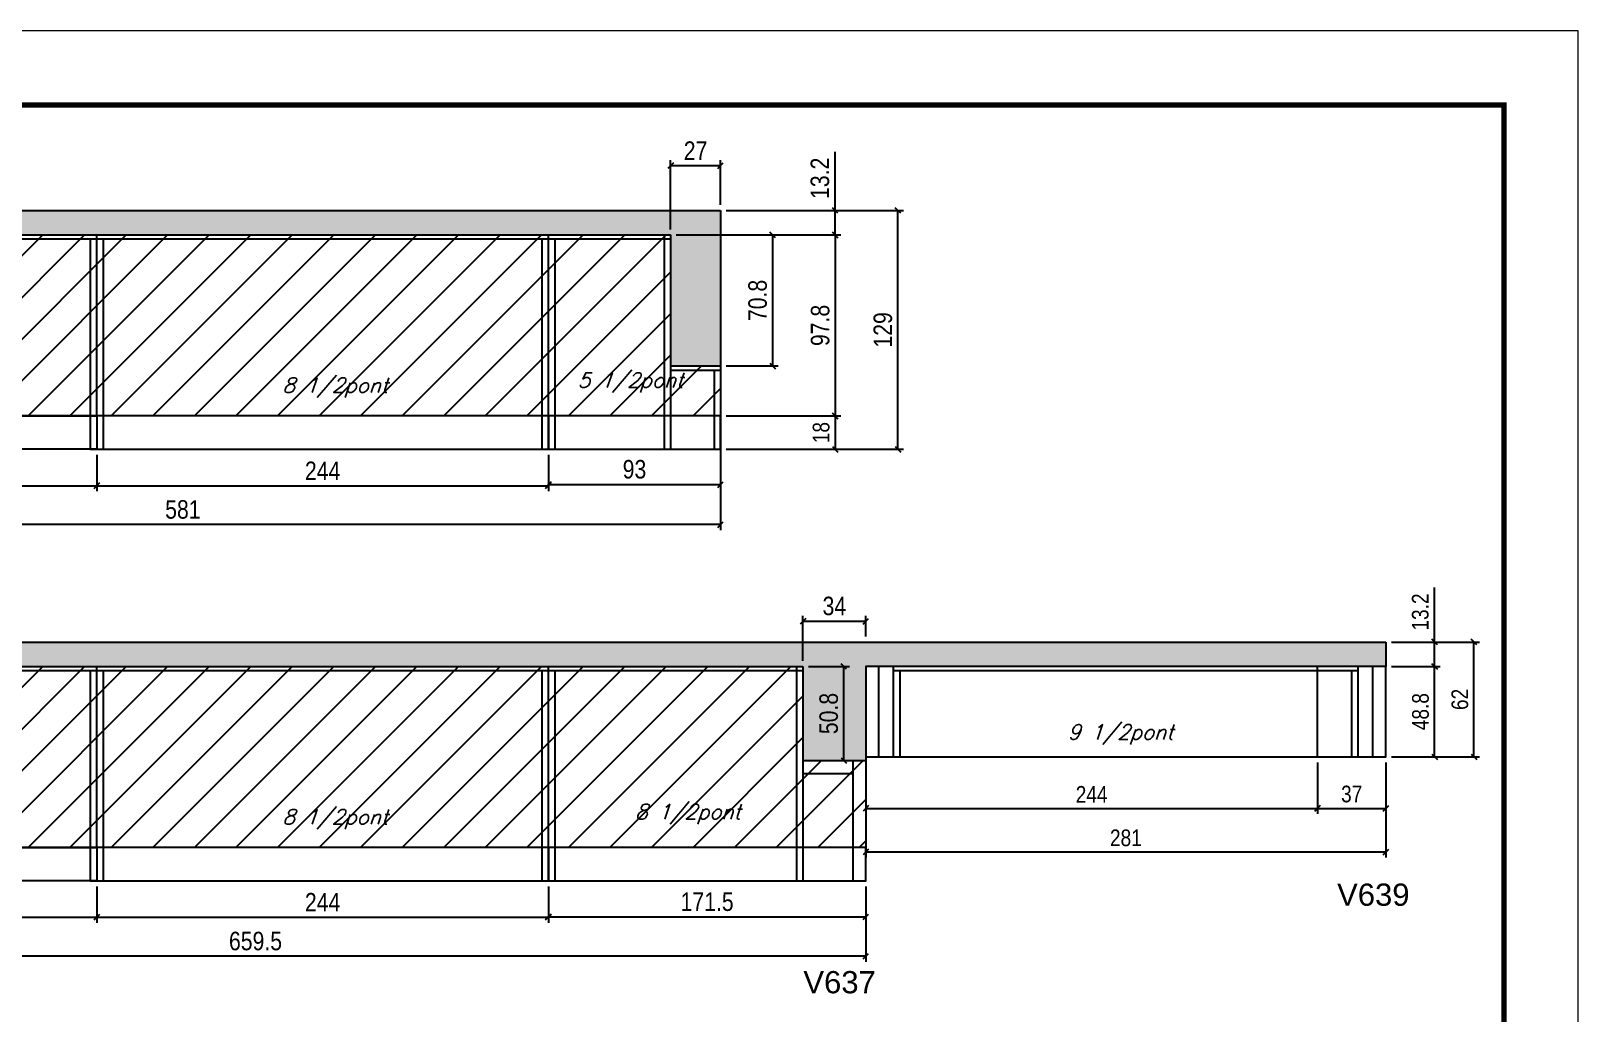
# Model space of a CAD drawing. Extents: x -20960 to -5926, y -2106 to 21915.
# Drawn here: x -11558 to -10722, y 17939 to 18470 of the extents above; entities that cross this region are included whole.
import ezdxf

# ---------------------------------------------------------------- set-up
doc = ezdxf.new("R2010")
doc.units = 0
doc.linetypes.add('DASHED', pattern=[0.75, 0.5, -0.25])
for name, color, linetype in [('5', 5, 'Continuous'), ('COTA', 241, 'Continuous'), ('Painéis', 200, 'Continuous'), ('Reaproveitamento', 251, 'Continuous'), ('SARR_2.2x7', 40, 'Continuous'), ('SARR_3.5x7', 81, 'Continuous'), ('texto', 7, 'Continuous')]:
    doc.layers.add(name, color=color, linetype=linetype)
doc.layers.add('Folhas', color=255, linetype='Continuous', lineweight=9)
doc.layers.add('SARRAFO DE PRESSAO', color=251, linetype='DASHED', lineweight=9)
doc.styles.add('COTA TECNICA', font='techl___.ttf', dxfattribs={"height": 10})
doc.styles.add('COTA TECNICA-50', font='techl___.ttf', dxfattribs={"height": 9})
doc.styles.add('Romans', font='romans.shx')
doc.styles.get("Standard").update_dxf_attribs({"font": 'arial.ttf'})
doc.dimstyles.new('COTA PAINEL-50', dxfattribs={"dimtxt": 9, "dimasz": 3, "dimexe": 3, "dimexo": 3, "dimgap": 3, "dimtad": 1, "dimdec": 1, "dimzin": 12, "dimdsep": 46, "dimtxsty": 'COTA TECNICA-50', "dimblk1": 'OBLIQUE', "dimblk2": 'OBLIQUE', "dimsah": 1, "dimcen": 0.9, "dimclrd": 4, "dimclre": 4, "dimclrt": 240, "dimadec": 1, "dimazin": 3, "dimtfac": 1, "dimtdec": 1, "dimtmove": 0, "dimatfit": 3, "dimfxl": 1, "dimtolj": 1, "dimtzin": 12, "dimarcsym": 0})
doc.dimstyles.new('PAINEL', dxfattribs={"dimtxt": 10, "dimasz": 3, "dimexe": 3, "dimexo": 3, "dimgap": 3, "dimtad": 1, "dimdec": 1, "dimzin": 12, "dimdsep": 46, "dimtxsty": 'COTA TECNICA', "dimblk1": 'OBLIQUE', "dimblk2": 'OBLIQUE', "dimsah": 1, "dimcen": 0.9, "dimclrd": 4, "dimclre": 4, "dimclrt": 240, "dimadec": 1, "dimazin": 3, "dimtfac": 1, "dimtdec": 1, "dimtmove": 0, "dimatfit": 3, "dimfxl": 1, "dimtolj": 1, "dimtzin": 12, "dimarcsym": 0})

# ---------------------------------------------------------------- blocks, each defined once
blk = doc.blocks.new('9999999999')
at = {"layer": 'Folhas'}
blk.add_lwpolyline([(98138.98, 34190.21), (99623.98, 34190.21), (99623.98, 35240.21), (98138.98, 35240.21)], close=True, dxfattribs=at)
at = {"layer": 'Folhas', "color": 30, "const_width": 3}
blk.add_lwpolyline([(98213.98, 34230.21), (99583.98, 34230.21), (99583.98, 35200.21), (98213.98, 35200.21)], close=True, dxfattribs=at)
blk = doc.blocks.new('_Oblique')
at = {"color": 0, "linetype": 'ByBlock', "lineweight": -2}
blk.add_line((-0.5, -0.5), (0.5, 0.5), dxfattribs=at)
blk = doc.blocks.new('*D297')
at = {"layer": 'COTA', "color": 4, "linetype": 'ByBlock', "lineweight": -2, "transparency": 16777216}
for p, q in [((-11766.3, 18240.68), (-11766.3, 18220.96)), ((-11522.3, 18240.68), (-11522.3, 18220.96)), ((-11766.3, 18223.96), (-11522.3, 18223.96))]:
    blk.add_line(p, q, dxfattribs=at)
at = {"layer": 'Defpoints', "color": 0, "linetype": 'ByBlock', "transparency": 16777216}
for p in [(-11766.3, 18243.68), (-11522.3, 18243.68), (-11522.3, 18223.96)]:
    blk.add_point(p, dxfattribs=at)
at = {"layer": 'COTA', "color": 4, "linetype": 'ByBlock', "lineweight": -2, "transparency": 16777216, "xscale": 3, "yscale": 3, "zscale": 3, "rotation": 180}
blk.add_blockref('_Oblique', (-11766.3, 18223.96), dxfattribs=at)
at = {"layer": 'COTA', "color": 4, "linetype": 'ByBlock', "lineweight": -2, "transparency": 16777216, "xscale": 3, "yscale": 3, "zscale": 3}
blk.add_blockref('_Oblique', (-11522.3, 18223.96), dxfattribs=at)
at = {"layer": 'COTA', "color": 240, "linetype": 'ByBlock', "transparency": 16777216, "insert": (-11644.3, 18232.03), "char_height": 10, "attachment_point": 5, "style": 'COTA TECNICA'}
blk.add_mtext('\\A1;244', dxfattribs=at)
blk = doc.blocks.new('*D298')
at = {"layer": 'COTA', "color": 4, "linetype": 'ByBlock', "lineweight": -2, "transparency": 16777216}
for p, q in [((-11522.3, 18240.68), (-11522.3, 18220.96)), ((-11278.3, 18240.68), (-11278.3, 18220.96)), ((-11522.3, 18223.96), (-11278.3, 18223.96))]:
    blk.add_line(p, q, dxfattribs=at)
at = {"layer": 'Defpoints', "color": 0, "linetype": 'ByBlock', "transparency": 16777216}
for p in [(-11522.3, 18243.68), (-11278.3, 18243.68), (-11278.3, 18223.96)]:
    blk.add_point(p, dxfattribs=at)
at = {"layer": 'COTA', "color": 4, "linetype": 'ByBlock', "lineweight": -2, "transparency": 16777216, "xscale": 3, "yscale": 3, "zscale": 3, "rotation": 180}
blk.add_blockref('_Oblique', (-11522.3, 18223.96), dxfattribs=at)
at = {"layer": 'COTA', "color": 4, "linetype": 'ByBlock', "lineweight": -2, "transparency": 16777216, "xscale": 3, "yscale": 3, "zscale": 3}
blk.add_blockref('_Oblique', (-11278.3, 18223.96), dxfattribs=at)
at = {"layer": 'COTA', "color": 240, "linetype": 'ByBlock', "transparency": 16777216, "insert": (-11400.3, 18232.03), "char_height": 10, "attachment_point": 5, "style": 'COTA TECNICA'}
blk.add_mtext('\\A1;244', dxfattribs=at)
blk = doc.blocks.new('*D299')
at = {"layer": 'COTA', "color": 4, "linetype": 'ByBlock', "lineweight": -2, "transparency": 16777216}
for p, q in [((-11278.3, 18240.68), (-11278.3, 18221.57)), ((-11185.3, 18240.68), (-11185.3, 18221.57)), ((-11278.3, 18224.57), (-11185.3, 18224.57))]:
    blk.add_line(p, q, dxfattribs=at)
at = {"layer": 'Defpoints', "color": 0, "linetype": 'ByBlock', "transparency": 16777216}
for p in [(-11278.3, 18243.68), (-11185.3, 18243.68), (-11185.3, 18224.57)]:
    blk.add_point(p, dxfattribs=at)
at = {"layer": 'COTA', "color": 4, "linetype": 'ByBlock', "lineweight": -2, "transparency": 16777216, "xscale": 3, "yscale": 3, "zscale": 3, "rotation": 180}
blk.add_blockref('_Oblique', (-11278.3, 18224.57), dxfattribs=at)
at = {"layer": 'COTA', "color": 4, "linetype": 'ByBlock', "lineweight": -2, "transparency": 16777216, "xscale": 3, "yscale": 3, "zscale": 3}
blk.add_blockref('_Oblique', (-11185.3, 18224.57), dxfattribs=at)
at = {"layer": 'COTA', "color": 240, "linetype": 'ByBlock', "transparency": 16777216, "insert": (-11231.8, 18232.82), "char_height": 10, "attachment_point": 5, "style": 'COTA TECNICA'}
blk.add_mtext('\\A1;93', dxfattribs=at)
blk = doc.blocks.new('*D330')
at = {"layer": 'COTA', "color": 4, "lineweight": -2, "ltscale": 25, "transparency": 16777216}
for p, q in [((-11185.3, 18258.68), (-11185.3, 18199.98)), ((-11766.3, 18240.68), (-11766.3, 18199.98)), ((-11185.3, 18202.98), (-11766.3, 18202.98))]:
    blk.add_line(p, q, dxfattribs=at)
at = {"layer": 'Defpoints', "color": 0, "ltscale": 25, "transparency": 16777216}
for p in [(-11185.3, 18261.68), (-11766.3, 18243.68), (-11766.3, 18202.98)]:
    blk.add_point(p, dxfattribs=at)
at = {"layer": 'COTA', "color": 4, "lineweight": -2, "ltscale": 25, "transparency": 16777216, "xscale": 3, "yscale": 3, "zscale": 3, "rotation": 180}
blk.add_blockref('_Oblique', (-11766.3, 18202.98), dxfattribs=at)
at = {"layer": 'COTA', "color": 4, "lineweight": -2, "ltscale": 25, "transparency": 16777216, "xscale": 3, "yscale": 3, "zscale": 3}
blk.add_blockref('_Oblique', (-11185.3, 18202.98), dxfattribs=at)
at = {"layer": 'COTA', "color": 240, "ltscale": 25, "transparency": 16777216, "insert": (-11475.8, 18211.11), "char_height": 10, "attachment_point": 5, "style": 'COTA TECNICA'}
blk.add_mtext('\\A1;581', dxfattribs=at)
blk = doc.blocks.new('*D331')
at = {"layer": 'Defpoints', "color": 0, "ltscale": 25, "transparency": 16777216}
for p in [(-11212.3, 18359.48), (-11185.3, 18261.68), (-11123.35, 18261.68)]:
    blk.add_point(p, dxfattribs=at)
at = {"layer": 'SARR_3.5x7', "color": 4, "lineweight": -2, "ltscale": 25, "transparency": 16777216}
for p, q in [((-11209.3, 18359.48), (-11120.35, 18359.48)), ((-11123.35, 18359.48), (-11123.35, 18261.68)), ((-11182.3, 18261.68), (-11120.35, 18261.68))]:
    blk.add_line(p, q, dxfattribs=at)
at = {"layer": 'SARR_3.5x7', "color": 4, "lineweight": -2, "ltscale": 25, "transparency": 16777216, "xscale": 3, "yscale": 3, "zscale": 3}
for p, rotation in [((-11123.35, 18359.48), 90), ((-11123.35, 18261.68), 270)]:
    blk.add_blockref('_Oblique', p, dxfattribs=dict(at, rotation=rotation))
at = {"layer": 'SARR_3.5x7', "color": 240, "ltscale": 25, "transparency": 16777216, "insert": (-11131.45, 18310.58), "char_height": 10, "attachment_point": 5, "rotation": 90, "style": 'COTA TECNICA'}
blk.add_mtext('\\A1;97.8', dxfattribs=at)
blk = doc.blocks.new('*D332')
at = {"layer": 'Defpoints', "color": 0, "ltscale": 25, "transparency": 16777216}
for p in [(-11185.3, 18372.68), (-11123.35, 18372.68), (-11212.3, 18359.48)]:
    blk.add_point(p, dxfattribs=at)
at = {"layer": 'SARR_3.5x7', "color": 4, "lineweight": -2, "ltscale": 25, "transparency": 16777216}
for p, q in [((-11123.35, 18372.68), (-11123.35, 18404.42)), ((-11182.3, 18372.68), (-11120.35, 18372.68)), ((-11123.35, 18359.48), (-11123.35, 18372.68)), ((-11209.3, 18359.48), (-11120.35, 18359.48))]:
    blk.add_line(p, q, dxfattribs=at)
at = {"layer": 'SARR_3.5x7', "color": 4, "lineweight": -2, "ltscale": 25, "transparency": 16777216, "xscale": 3, "yscale": 3, "zscale": 3}
for p, rotation in [((-11123.35, 18372.68), 90), ((-11123.35, 18359.48), 270)]:
    blk.add_blockref('_Oblique', p, dxfattribs=dict(at, rotation=rotation))
at = {"layer": 'SARR_3.5x7', "color": 240, "ltscale": 25, "transparency": 16777216, "insert": (-11131.57, 18390.05), "char_height": 10, "attachment_point": 5, "rotation": 90, "style": 'COTA TECNICA'}
blk.add_mtext('\\A1;13.2', dxfattribs=at)
blk = doc.blocks.new('*D333')
at = {"layer": 'Defpoints', "color": 0, "ltscale": 25, "transparency": 16777216}
for p in [(-11212.3, 18359.48), (-11157.11, 18359.48), (-11185.3, 18288.68)]:
    blk.add_point(p, dxfattribs=at)
at = {"layer": 'SARR_3.5x7', "color": 4, "lineweight": -2, "ltscale": 25, "transparency": 16777216}
for p, q in [((-11209.3, 18359.48), (-11154.11, 18359.48)), ((-11157.11, 18288.68), (-11157.11, 18359.48)), ((-11182.3, 18288.68), (-11154.11, 18288.68))]:
    blk.add_line(p, q, dxfattribs=at)
at = {"layer": 'SARR_3.5x7', "color": 4, "lineweight": -2, "ltscale": 25, "transparency": 16777216, "xscale": 3, "yscale": 3, "zscale": 3}
for p, rotation in [((-11157.11, 18359.48), 90), ((-11157.11, 18288.68), 270)]:
    blk.add_blockref('_Oblique', p, dxfattribs=dict(at, rotation=rotation))
at = {"layer": 'SARR_3.5x7', "color": 240, "ltscale": 25, "transparency": 16777216, "insert": (-11165.23, 18324.08), "char_height": 10, "attachment_point": 5, "rotation": 90, "style": 'COTA TECNICA'}
blk.add_mtext('\\A1;70.8', dxfattribs=at)
blk = doc.blocks.new('*D300')
at = {"layer": 'Defpoints', "color": 0, "ltscale": 25, "transparency": 16777216}
for p in [(-11185.3, 18396.93), (-11185.3, 18372.68), (-11212.3, 18359.48)]:
    blk.add_point(p, dxfattribs=at)
at = {"layer": 'SARR_3.5x7', "color": 4, "lineweight": -2, "ltscale": 25, "transparency": 16777216}
for p, q in [((-11212.3, 18362.48), (-11212.3, 18399.93)), ((-11185.3, 18375.68), (-11185.3, 18399.93)), ((-11212.3, 18396.93), (-11185.3, 18396.93))]:
    blk.add_line(p, q, dxfattribs=at)
at = {"layer": 'SARR_3.5x7', "color": 4, "lineweight": -2, "ltscale": 25, "transparency": 16777216, "xscale": 3, "yscale": 3, "zscale": 3, "rotation": 180}
blk.add_blockref('_Oblique', (-11212.3, 18396.93), dxfattribs=at)
at = {"layer": 'SARR_3.5x7', "color": 4, "lineweight": -2, "ltscale": 25, "transparency": 16777216, "xscale": 3, "yscale": 3, "zscale": 3}
blk.add_blockref('_Oblique', (-11185.3, 18396.93), dxfattribs=at)
at = {"layer": 'SARR_3.5x7', "color": 240, "ltscale": 25, "transparency": 16777216, "insert": (-11198.8, 18405), "char_height": 10, "attachment_point": 5, "style": 'COTA TECNICA'}
blk.add_mtext('\\A1;27', dxfattribs=at)
blk = doc.blocks.new('*D301')
at = {"layer": 'COTA', "color": 4, "linetype": 'ByBlock', "lineweight": -2, "transparency": 16777216}
for p, q in [((-11766.3, 18007.53), (-11766.3, 17987.9)), ((-11522.3, 18007.53), (-11522.3, 17987.9)), ((-11766.3, 17990.9), (-11522.3, 17990.9))]:
    blk.add_line(p, q, dxfattribs=at)
at = {"layer": 'Defpoints', "color": 0, "linetype": 'ByBlock', "transparency": 16777216}
for p in [(-11766.3, 18010.53), (-11522.3, 18010.53), (-11522.3, 17990.9)]:
    blk.add_point(p, dxfattribs=at)
at = {"layer": 'COTA', "color": 4, "linetype": 'ByBlock', "lineweight": -2, "transparency": 16777216, "xscale": 3, "yscale": 3, "zscale": 3, "rotation": 180}
blk.add_blockref('_Oblique', (-11766.3, 17990.9), dxfattribs=at)
at = {"layer": 'COTA', "color": 4, "linetype": 'ByBlock', "lineweight": -2, "transparency": 16777216, "xscale": 3, "yscale": 3, "zscale": 3}
blk.add_blockref('_Oblique', (-11522.3, 17990.9), dxfattribs=at)
at = {"layer": 'COTA', "color": 240, "linetype": 'ByBlock', "transparency": 16777216, "insert": (-11644.3, 17998.98), "char_height": 10, "attachment_point": 5, "style": 'COTA TECNICA'}
blk.add_mtext('\\A1;244', dxfattribs=at)
blk = doc.blocks.new('*D302')
at = {"layer": 'COTA', "color": 4, "linetype": 'ByBlock', "lineweight": -2, "transparency": 16777216}
for p, q in [((-11522.3, 18007.53), (-11522.3, 17987.9)), ((-11278.3, 18007.53), (-11278.3, 17987.9)), ((-11522.3, 17990.9), (-11278.3, 17990.9))]:
    blk.add_line(p, q, dxfattribs=at)
at = {"layer": 'Defpoints', "color": 0, "linetype": 'ByBlock', "transparency": 16777216}
for p in [(-11522.3, 18010.53), (-11278.3, 18010.53), (-11278.3, 17990.9)]:
    blk.add_point(p, dxfattribs=at)
at = {"layer": 'COTA', "color": 4, "linetype": 'ByBlock', "lineweight": -2, "transparency": 16777216, "xscale": 3, "yscale": 3, "zscale": 3, "rotation": 180}
blk.add_blockref('_Oblique', (-11522.3, 17990.9), dxfattribs=at)
at = {"layer": 'COTA', "color": 4, "linetype": 'ByBlock', "lineweight": -2, "transparency": 16777216, "xscale": 3, "yscale": 3, "zscale": 3}
blk.add_blockref('_Oblique', (-11278.3, 17990.9), dxfattribs=at)
at = {"layer": 'COTA', "color": 240, "linetype": 'ByBlock', "transparency": 16777216, "insert": (-11400.3, 17998.98), "char_height": 10, "attachment_point": 5, "style": 'COTA TECNICA'}
blk.add_mtext('\\A1;244', dxfattribs=at)
blk = doc.blocks.new('*D303')
at = {"layer": 'COTA', "color": 4, "linetype": 'ByBlock', "lineweight": -2, "transparency": 16777216}
for p, q in [((-11278.3, 18007.53), (-11278.3, 17988.09)), ((-11106.8, 18007.53), (-11106.8, 17988.09)), ((-11278.3, 17991.09), (-11106.8, 17991.09))]:
    blk.add_line(p, q, dxfattribs=at)
at = {"layer": 'Defpoints', "color": 0, "linetype": 'ByBlock', "transparency": 16777216}
for p in [(-11278.3, 18010.53), (-11106.8, 18010.53), (-11106.8, 17991.09)]:
    blk.add_point(p, dxfattribs=at)
at = {"layer": 'COTA', "color": 4, "linetype": 'ByBlock', "lineweight": -2, "transparency": 16777216, "xscale": 3, "yscale": 3, "zscale": 3, "rotation": 180}
blk.add_blockref('_Oblique', (-11278.3, 17991.09), dxfattribs=at)
at = {"layer": 'COTA', "color": 4, "linetype": 'ByBlock', "lineweight": -2, "transparency": 16777216, "xscale": 3, "yscale": 3, "zscale": 3}
blk.add_blockref('_Oblique', (-11106.8, 17991.09), dxfattribs=at)
at = {"layer": 'COTA', "color": 240, "linetype": 'ByBlock', "transparency": 16777216, "insert": (-11192.55, 17999.2), "char_height": 10, "attachment_point": 5, "style": 'COTA TECNICA'}
blk.add_mtext('\\A1;171.5', dxfattribs=at)
blk = doc.blocks.new('*D304')
at = {"layer": 'COTA', "color": 4, "lineweight": -2, "ltscale": 25, "transparency": 16777216}
for p, q in [((-11766.3, 18007.53), (-11766.3, 17966.82)), ((-11106.8, 18007.53), (-11106.8, 17966.82)), ((-11106.8, 17969.82), (-11766.3, 17969.82))]:
    blk.add_line(p, q, dxfattribs=at)
at = {"layer": 'Defpoints', "color": 0, "ltscale": 25, "transparency": 16777216}
for p in [(-11766.3, 18010.53), (-11106.8, 18010.53), (-11766.3, 17969.82)]:
    blk.add_point(p, dxfattribs=at)
at = {"layer": 'COTA', "color": 4, "lineweight": -2, "ltscale": 25, "transparency": 16777216, "xscale": 3, "yscale": 3, "zscale": 3, "rotation": 180}
blk.add_blockref('_Oblique', (-11766.3, 17969.82), dxfattribs=at)
at = {"layer": 'COTA', "color": 4, "lineweight": -2, "ltscale": 25, "transparency": 16777216, "xscale": 3, "yscale": 3, "zscale": 3}
blk.add_blockref('_Oblique', (-11106.8, 17969.82), dxfattribs=at)
at = {"layer": 'COTA', "color": 240, "ltscale": 25, "transparency": 16777216, "insert": (-11436.55, 17977.96), "char_height": 10, "attachment_point": 5, "style": 'COTA TECNICA'}
blk.add_mtext('\\A1;659.5', dxfattribs=at)
blk = doc.blocks.new('*D305')
at = {"layer": 'Defpoints', "color": 0, "ltscale": 25, "transparency": 16777216}
for p in [(-11140.8, 18126.33), (-11118.69, 18126.33), (-11140.8, 18075.53)]:
    blk.add_point(p, dxfattribs=at)
at = {"layer": 'SARR_3.5x7', "color": 4, "lineweight": -2, "ltscale": 25, "transparency": 16777216}
for p, q in [((-11137.8, 18126.33), (-11115.69, 18126.33)), ((-11118.69, 18075.53), (-11118.69, 18126.33)), ((-11137.8, 18075.53), (-11115.69, 18075.53))]:
    blk.add_line(p, q, dxfattribs=at)
at = {"layer": 'SARR_3.5x7', "color": 4, "lineweight": -2, "ltscale": 25, "transparency": 16777216, "xscale": 3, "yscale": 3, "zscale": 3}
for p, rotation in [((-11118.69, 18126.33), 90), ((-11118.69, 18075.53), 270)]:
    blk.add_blockref('_Oblique', p, dxfattribs=dict(at, rotation=rotation))
at = {"layer": 'SARR_3.5x7', "color": 240, "ltscale": 25, "transparency": 16777216, "insert": (-11126.82, 18100.93), "char_height": 10, "attachment_point": 5, "rotation": 90, "style": 'COTA TECNICA'}
blk.add_mtext('\\A1;50.8', dxfattribs=at)
blk = doc.blocks.new('*D306')
at = {"layer": 'Defpoints', "color": 0, "ltscale": 25, "transparency": 16777216}
for p in [(-11106.8, 18150.74), (-11106.8, 18139.53), (-11140.8, 18126.33)]:
    blk.add_point(p, dxfattribs=at)
at = {"layer": 'SARR_3.5x7', "color": 4, "lineweight": -2, "ltscale": 25, "transparency": 16777216}
for p, q in [((-11140.8, 18129.33), (-11140.8, 18153.74)), ((-11140.8, 18150.74), (-11106.8, 18150.74)), ((-11106.8, 18142.53), (-11106.8, 18153.74))]:
    blk.add_line(p, q, dxfattribs=at)
at = {"layer": 'SARR_3.5x7', "color": 4, "lineweight": -2, "ltscale": 25, "transparency": 16777216, "xscale": 3, "yscale": 3, "zscale": 3, "rotation": 180}
blk.add_blockref('_Oblique', (-11140.8, 18150.74), dxfattribs=at)
at = {"layer": 'SARR_3.5x7', "color": 4, "lineweight": -2, "ltscale": 25, "transparency": 16777216, "xscale": 3, "yscale": 3, "zscale": 3}
blk.add_blockref('_Oblique', (-11106.8, 18150.74), dxfattribs=at)
at = {"layer": 'SARR_3.5x7', "color": 240, "ltscale": 25, "transparency": 16777216, "insert": (-11123.8, 18158.96), "char_height": 10, "attachment_point": 5, "style": 'COTA TECNICA'}
blk.add_mtext('\\A1;34', dxfattribs=at)
blk = doc.blocks.new('*D326')
at = {"layer": 'Defpoints', "color": 0, "ltscale": 25, "transparency": 16777216}
for p in [(-11185.3, 18372.68), (-11089.47, 18372.68), (-11185.3, 18243.68)]:
    blk.add_point(p, dxfattribs=at)
at = {"layer": 'SARR_3.5x7', "color": 4, "lineweight": -2, "ltscale": 25, "transparency": 16777216}
for p, q in [((-11182.3, 18372.68), (-11086.47, 18372.68)), ((-11089.47, 18243.68), (-11089.47, 18372.68)), ((-11182.3, 18243.68), (-11086.47, 18243.68))]:
    blk.add_line(p, q, dxfattribs=at)
at = {"layer": 'SARR_3.5x7', "color": 4, "lineweight": -2, "ltscale": 25, "transparency": 16777216, "xscale": 3, "yscale": 3, "zscale": 3}
for p, rotation in [((-11089.47, 18372.68), 90), ((-11089.47, 18243.68), 270)]:
    blk.add_blockref('_Oblique', p, dxfattribs=dict(at, rotation=rotation))
at = {"layer": 'SARR_3.5x7', "color": 240, "ltscale": 25, "transparency": 16777216, "insert": (-11097.56, 18308.18), "char_height": 10, "attachment_point": 5, "rotation": 90, "style": 'COTA TECNICA'}
blk.add_mtext('\\A1;129', dxfattribs=at)
blk = doc.blocks.new('*D327')
at = {"layer": 'COTA', "color": 4, "lineweight": -2, "transparency": 16777216}
for p, q in [((-11182.3, 18261.68), (-11120.35, 18261.68)), ((-11123.35, 18261.68), (-11123.35, 18243.68)), ((-11182.3, 18243.68), (-11120.35, 18243.68))]:
    blk.add_line(p, q, dxfattribs=at)
at = {"layer": 'Defpoints', "color": 0, "transparency": 16777216}
for p in [(-11185.3, 18261.68), (-11185.3, 18243.68), (-11123.35, 18243.68)]:
    blk.add_point(p, dxfattribs=at)
at = {"layer": 'COTA', "color": 4, "lineweight": -2, "transparency": 16777216, "xscale": 3, "yscale": 3, "zscale": 3}
for p, rotation in [((-11123.35, 18261.68), 90), ((-11123.35, 18243.68), 270)]:
    blk.add_blockref('_Oblique', p, dxfattribs=dict(at, rotation=rotation))
at = {"layer": 'COTA', "color": 240, "transparency": 16777216, "insert": (-11130.93, 18252.68), "char_height": 9, "attachment_point": 5, "rotation": 90, "style": 'COTA TECNICA-50'}
blk.add_mtext('\\A1;18', dxfattribs=at)
blk = doc.blocks.new('*D319')
at = {"layer": 'COTA', "color": 4, "lineweight": -2, "transparency": 16777216}
for p, q in [((-10799.53, 18139.53), (-10799.53, 18168.99)), ((-10822.8, 18139.53), (-10796.53, 18139.53)), ((-10799.53, 18126.33), (-10799.53, 18139.53)), ((-10822.8, 18126.33), (-10796.53, 18126.33))]:
    blk.add_line(p, q, dxfattribs=at)
at = {"layer": 'Defpoints', "color": 0, "transparency": 16777216}
for p in [(-10825.8, 18139.53), (-10799.53, 18139.53), (-10825.8, 18126.33)]:
    blk.add_point(p, dxfattribs=at)
at = {"layer": 'COTA', "color": 4, "lineweight": -2, "transparency": 16777216, "xscale": 3, "yscale": 3, "zscale": 3}
for p, rotation in [((-10799.53, 18139.53), 90), ((-10799.53, 18126.33), 270)]:
    blk.add_blockref('_Oblique', p, dxfattribs=dict(at, rotation=rotation))
at = {"layer": 'COTA', "color": 240, "transparency": 16777216, "insert": (-10807.22, 18155.76), "char_height": 9, "attachment_point": 5, "rotation": 90, "style": 'COTA TECNICA-50'}
blk.add_mtext('\\A1;13.2', dxfattribs=at)
blk = doc.blocks.new('*D320')
at = {"layer": 'COTA', "color": 4, "lineweight": -2, "transparency": 16777216}
for p, q in [((-10822.8, 18126.33), (-10796.53, 18126.33)), ((-10799.53, 18077.53), (-10799.53, 18126.33)), ((-10822.8, 18077.53), (-10796.53, 18077.53))]:
    blk.add_line(p, q, dxfattribs=at)
at = {"layer": 'Defpoints', "color": 0, "transparency": 16777216}
for p in [(-10825.8, 18126.33), (-10799.53, 18126.33), (-10825.8, 18077.53)]:
    blk.add_point(p, dxfattribs=at)
at = {"layer": 'COTA', "color": 4, "lineweight": -2, "transparency": 16777216, "xscale": 3, "yscale": 3, "zscale": 3}
for p, rotation in [((-10799.53, 18126.33), 90), ((-10799.53, 18077.53), 270)]:
    blk.add_blockref('_Oblique', p, dxfattribs=dict(at, rotation=rotation))
at = {"layer": 'COTA', "color": 240, "transparency": 16777216, "insert": (-10807.11, 18101.93), "char_height": 9, "attachment_point": 5, "rotation": 90, "style": 'COTA TECNICA-50'}
blk.add_mtext('\\A1;48.8', dxfattribs=at)
blk = doc.blocks.new('*D281')
at = {"layer": 'COTA', "color": 4, "lineweight": -2, "transparency": 16777216}
for p, q in [((-10822.8, 18139.53), (-10775.23, 18139.53)), ((-10778.23, 18077.53), (-10778.23, 18139.53)), ((-10822.8, 18077.53), (-10775.23, 18077.53))]:
    blk.add_line(p, q, dxfattribs=at)
at = {"layer": 'Defpoints', "color": 0, "transparency": 16777216}
for p in [(-10825.8, 18139.53), (-10778.23, 18139.53), (-10825.8, 18077.53)]:
    blk.add_point(p, dxfattribs=at)
at = {"layer": 'COTA', "color": 4, "lineweight": -2, "transparency": 16777216, "xscale": 3, "yscale": 3, "zscale": 3}
for p, rotation in [((-10778.23, 18139.53), 90), ((-10778.23, 18077.53), 270)]:
    blk.add_blockref('_Oblique', p, dxfattribs=dict(at, rotation=rotation))
at = {"layer": 'COTA', "color": 240, "transparency": 16777216, "insert": (-10785.82, 18108.53), "char_height": 9, "attachment_point": 5, "rotation": 90, "style": 'COTA TECNICA-50'}
blk.add_mtext('\\A1;62', dxfattribs=at)
blk = doc.blocks.new('*D321')
at = {"layer": 'COTA', "color": 4, "lineweight": -2, "transparency": 16777216}
for p, q in [((-11106.8, 18074.53), (-11106.8, 18046.69)), ((-10862.8, 18072.53), (-10862.8, 18046.69)), ((-11106.8, 18049.69), (-10862.8, 18049.69))]:
    blk.add_line(p, q, dxfattribs=at)
at = {"layer": 'Defpoints', "color": 0, "transparency": 16777216}
for p in [(-11106.8, 18077.53), (-10862.8, 18075.53), (-10862.8, 18049.69)]:
    blk.add_point(p, dxfattribs=at)
at = {"layer": 'COTA', "color": 4, "lineweight": -2, "transparency": 16777216, "xscale": 3, "yscale": 3, "zscale": 3, "rotation": 180}
blk.add_blockref('_Oblique', (-11106.8, 18049.69), dxfattribs=at)
at = {"layer": 'COTA', "color": 4, "lineweight": -2, "transparency": 16777216, "xscale": 3, "yscale": 3, "zscale": 3}
blk.add_blockref('_Oblique', (-10862.8, 18049.69), dxfattribs=at)
at = {"layer": 'COTA', "color": 240, "transparency": 16777216, "insert": (-10984.8, 18057.25), "char_height": 9, "attachment_point": 5, "style": 'COTA TECNICA-50'}
blk.add_mtext('\\A1;244', dxfattribs=at)
blk = doc.blocks.new('*D282')
at = {"layer": 'COTA', "color": 4, "lineweight": -2, "transparency": 16777216}
for p, q in [((-10862.8, 18074.53), (-10862.8, 18046.69)), ((-10825.8, 18074.53), (-10825.8, 18046.69)), ((-10862.8, 18049.69), (-10825.8, 18049.69))]:
    blk.add_line(p, q, dxfattribs=at)
at = {"layer": 'Defpoints', "color": 0, "transparency": 16777216}
for p in [(-10862.8, 18077.53), (-10825.8, 18077.53), (-10825.8, 18049.69)]:
    blk.add_point(p, dxfattribs=at)
at = {"layer": 'COTA', "color": 4, "lineweight": -2, "transparency": 16777216, "xscale": 3, "yscale": 3, "zscale": 3, "rotation": 180}
blk.add_blockref('_Oblique', (-10862.8, 18049.69), dxfattribs=at)
at = {"layer": 'COTA', "color": 4, "lineweight": -2, "transparency": 16777216, "xscale": 3, "yscale": 3, "zscale": 3}
blk.add_blockref('_Oblique', (-10825.8, 18049.69), dxfattribs=at)
at = {"layer": 'COTA', "color": 240, "transparency": 16777216, "insert": (-10844.3, 18057.38), "char_height": 9, "attachment_point": 5, "style": 'COTA TECNICA-50'}
blk.add_mtext('\\A1;37', dxfattribs=at)
blk = doc.blocks.new('*D283')
at = {"layer": 'COTA', "color": 4, "lineweight": -2, "transparency": 16777216}
for p, q in [((-11106.8, 18072.53), (-11106.8, 18023.14)), ((-10825.8, 18072.53), (-10825.8, 18023.14)), ((-11106.8, 18026.14), (-10825.8, 18026.14))]:
    blk.add_line(p, q, dxfattribs=at)
at = {"layer": 'Defpoints', "color": 0, "transparency": 16777216}
for p in [(-11106.8, 18075.53), (-10825.8, 18075.53), (-10825.8, 18026.14)]:
    blk.add_point(p, dxfattribs=at)
at = {"layer": 'COTA', "color": 4, "lineweight": -2, "transparency": 16777216, "xscale": 3, "yscale": 3, "zscale": 3, "rotation": 180}
blk.add_blockref('_Oblique', (-11106.8, 18026.14), dxfattribs=at)
at = {"layer": 'COTA', "color": 4, "lineweight": -2, "transparency": 16777216, "xscale": 3, "yscale": 3, "zscale": 3}
blk.add_blockref('_Oblique', (-10825.8, 18026.14), dxfattribs=at)
at = {"layer": 'COTA', "color": 240, "transparency": 16777216, "insert": (-10966.3, 18033.72), "char_height": 9, "attachment_point": 5, "style": 'COTA TECNICA-50'}
blk.add_mtext('\\A1;281', dxfattribs=at)

msp = doc.modelspace()

# ---------------------------------------------------------------- hatches: boundary and pattern name
at = {"layer": 'COTA', "linetype": 'ByBlock'}
h = msp.add_hatch(dxfattribs=at)
h.set_pattern_fill('AR-CONC', color=256, scale=0.03)
h.set_pattern_definition([(50, (-154212.0617, -6755.2645), (5.46554007, -0.47817257), [0.5715, -6.2865]), (355, (-154212.062, -6755.2645), (-1.05730264, 5.73170536), [0.4572, -5.02921753]), (100.4514447, (-154211.6063, -6755.3044), (4.40823741, 5.25353256), [0.48570026, -5.34270734]), (46.1842, (-154212.062, -6753.7405), (8.13237123, -1.26126984), [0.85725, -9.42975]), (96.6355576, (-154211.384, -6753.846), (7.122124, 7.42278374), [0.7285507, -8.01406824]), (351.184151, (-154212.062, -6753.7405), (7.122124, 7.42278374), [0.685799, -7.54379196]), (21, (-154211.2997, -6754.1215), (4.54843174, -3.06795595), [0.5715, -6.2865]), (326, (-154211.3, -6754.1215), (1.85406085, 5.52563898), [0.4572, -5.0292]), (71.451445, (-154210.9207, -6754.377), (6.40249258, 2.45768307), [0.48570026, -5.34269813]), (37.5, (-154212.0617, -6755.2645), (0.092658098, 2.536651166), [0, -4.96824, 0, -5.1054, 0, -5.04825]), (7.5, (-154212.0617, -6755.2645), (2.004589875, 3.005417245), [0, -2.91084, 0, -4.85394, 0, -1.92405]), (327.5, (-154213.761, -6755.2645), (4.067717855, -0.17186232), [0, -1.905, 0, -5.9436, 0, -7.8867]), (317.5, (-154214.523, -6755.2645), (4.44387544, 0.76279473), [0, -2.4765, 0, -3.94716, 0, -5.6007])])
h.paths.add_polyline_path([(-11185.3, 18372.68), (-11766.3, 18372.68), (-11766.3, 18359.48), (-11212.3, 18359.48), (-11212.3, 18288.68), (-11185.3, 18288.68)])
h = msp.add_hatch(dxfattribs=at)
h.set_pattern_fill('AR-CONC', color=256, scale=0.03)
h.set_pattern_definition([(50, (27, -1148.575), (5.4655401, -0.4781726), [0.5715, -6.2865]), (355, (27, -1148.575), (-1.0573026, 5.7317054), [0.4572, -5.0292175]), (100.451445, (27.4555, -1148.615), (4.4082374, 5.2535326), [0.4857003, -5.3427073]), (46.1842, (27, -1147.051), (8.1323712, -1.2612698), [0.85725, -9.42975]), (96.635558, (27.678, -1147.156), (7.122124, 7.4227837), [0.7285507, -8.0140682]), (351.18415, (27, -1147.051), (7.122124, 7.4227837), [0.685799, -7.543792]), (21, (27.762, -1147.432), (4.5484317, -3.06795595), [0.5715, -6.2865]), (326, (27.762, -1147.432), (1.8540609, 5.525639), [0.4572, -5.0292]), (71.451445, (28.141, -1147.688), (6.4024926, 2.4576831), [0.4857003, -5.3426981]), (37.5, (27, -1148.5751), (0.0926581, 2.53665117), [0, -4.96824, 0, -5.1054, 0, -5.04825]), (7.5, (27, -1148.575), (2.00458988, 3.00541724), [0, -2.91084, 0, -4.85394, 0, -1.92405]), (327.5, (25.3007, -1148.5751), (4.06771786, -0.17186232), [0, -1.905, 0, -5.9436, 0, -7.8867]), (317.5, (24.5387, -1148.575), (4.44387544, 0.76279473), [0, -2.4765, 0, -3.94716, 0, -5.6007])])
h.paths.add_polyline_path([(-10825.8, 18139.53), (-11766.3, 18139.53), (-11766.3, 18126.33), (-11140.8, 18126.33), (-11140.8, 18075.53), (-11106.8, 18075.53), (-11106.8, 18126.33), (-10825.8, 18126.33)])
h.paths.add_polyline_path([(-11117, 18084.03), (-11117, 18118.27), (-11137.59, 18118.27), (-11137.59, 18084.03)], flags=24)
at = {"layer": 'Reaproveitamento', "ltscale": 25}
h = msp.add_hatch(dxfattribs=at)
h.set_pattern_fill('ANSI31', color=256, scale=5)
h.set_pattern_definition([(45, (-55.1, -1148.575), (-11.22532, 11.22532), [])])
h.paths.add_polyline_path([(-11212.3, 18288.68), (-11212.3, 18359.48), (-11766.3, 18359.48), (-11766.3, 18261.68), (-11185.3, 18261.68), (-11185.3, 18288.68)])
h = msp.add_hatch(dxfattribs=at)
h.set_pattern_fill('ANSI31', color=256, scale=5)
h.set_pattern_definition([(45, (-55.1, -1381.729), (-11.22532, 11.22532), [])])
h.paths.add_polyline_path([(-11140.8, 18075.53), (-11140.8, 18126.33), (-11766.3, 18126.33), (-11766.3, 18028.53), (-11106.8, 18028.53), (-11106.8, 18075.53)])

# ---------------------------------------------------------------- linework, layer by layer
at = {"layer": 'COTA', "linetype": 'ByBlock'}
for p, q in [((-11766.3, 18372.68), (-11185.3, 18372.68)), ((-11185.3, 18372.68), (-11185.3, 18288.68)), ((-11766.3, 18139.53), (-10825.8, 18139.53)), ((-10825.8, 18139.53), (-10825.8, 18126.33)), ((-11106.8, 18077.53), (-11106.8, 18075.53))]:
    msp.add_line(p, q, dxfattribs=at)
at = {"layer": 'Painéis', "linetype": 'ByBlock'}
for p, q in [((-11766.3, 18359.48), (-11212.3, 18359.48)), ((-11522.3, 18261.68), (-11522.3, 18359.48)), ((-11278.3, 18261.68), (-11278.3, 18359.48)), ((-11212.3, 18359.48), (-11212.3, 18288.68)), ((-11212.3, 18288.68), (-11185.3, 18288.68)), ((-11185.3, 18288.68), (-11185.3, 18261.68)), ((-11185.3, 18261.68), (-11766.3, 18261.68)), ((-11766.3, 18126.33), (-11140.8, 18126.33)), ((-11522.3, 18028.53), (-11522.3, 18126.33)), ((-11278.3, 18028.53), (-11278.3, 18126.33)), ((-11140.8, 18126.33), (-11140.8, 18075.53)), ((-10862.8, 18077.53), (-10862.8, 18126.33)), ((-11140.8, 18075.53), (-11106.8, 18075.53)), ((-11106.8, 18075.53), (-11106.8, 18028.53)), ((-11106.8, 18028.53), (-11766.3, 18028.53))]:
    msp.add_line(p, q, dxfattribs=at)
for points in [[(-11766.3, 18261.68), (-11522.3, 18261.68), (-11522.3, 18243.68), (-11766.3, 18243.68)], [(-11522.3, 18243.68), (-11278.3, 18243.68), (-11278.3, 18261.68), (-11522.3, 18261.68)], [(-11278.3, 18243.68), (-11185.3, 18243.68), (-11185.3, 18261.68), (-11278.3, 18261.68)], [(-11106.8, 18077.53), (-10825.8, 18077.53), (-10825.8, 18126.33), (-11106.8, 18126.33)], [(-11766.3, 18028.53), (-11522.3, 18028.53), (-11522.3, 18010.53), (-11766.3, 18010.53)], [(-11522.3, 18010.53), (-11278.3, 18010.53), (-11278.3, 18028.53), (-11522.3, 18028.53)], [(-11278.3, 18010.53), (-11106.8, 18010.53), (-11106.8, 18028.53), (-11278.3, 18028.53)]]:
    msp.add_lwpolyline(points, close=True, dxfattribs=at)
at = {"layer": 'SARR_2.2x7', "linetype": 'Continuous'}
for p, q in [((-11751.3, 18357.28), (-11212.3, 18357.28)), ((-11212.3, 18286.48), (-11185.3, 18286.48)), ((-11766.3, 18124.13), (-11140.8, 18124.13)), ((-11099.8, 18077.53), (-11099.8, 18126.33)), ((-11091.8, 18124.13), (-10840.8, 18124.13)), ((-10832.8, 18077.53), (-10832.8, 18126.33)), ((-11113.8, 18075.53), (-11113.8, 18028.53)), ((-11140.8, 18068.53), (-11113.8, 18068.53)), ((-11113.8, 18028.53), (-11113.8, 18010.53))]:
    msp.add_line(p, q, dxfattribs=at)
at = {"layer": 'SARR_3.5x7'}
for p, q in [((-11525.8, 18357.28), (-11525.8, 18243.68)), ((-11518.8, 18357.28), (-11518.8, 18243.68)), ((-11281.8, 18357.28), (-11281.8, 18243.68)), ((-11274.8, 18357.28), (-11274.8, 18243.68)), ((-11215.8, 18359.48), (-11215.8, 18243.68)), ((-11212.3, 18359.48), (-11212.3, 18243.68)), ((-11188.8, 18286.48), (-11188.8, 18243.68)), ((-11525.8, 18124.13), (-11525.8, 18010.53)), ((-11518.8, 18124.13), (-11518.8, 18010.53)), ((-11281.8, 18124.13), (-11281.8, 18010.53)), ((-11274.8, 18124.13), (-11274.8, 18010.53)), ((-11144.3, 18126.33), (-11144.3, 18010.53)), ((-11140.8, 18126.33), (-11140.8, 18010.53)), ((-11091.8, 18077.53), (-11091.8, 18126.33)), ((-11088.3, 18077.53), (-11088.3, 18124.13)), ((-10844.3, 18077.53), (-10844.3, 18124.13)), ((-10840.8, 18077.53), (-10840.8, 18126.33))]:
    msp.add_line(p, q, dxfattribs=at)
at = {"layer": 'SARR_3.5x7', "ltscale": 25}
for p, q in [((-11522.3, 18261.68), (-11522.3, 18243.68)), ((-11278.3, 18261.68), (-11278.3, 18243.68)), ((-11185.3, 18261.68), (-11185.3, 18243.68)), ((-11525.8, 18243.68), (-11518.8, 18243.68)), ((-11281.8, 18243.68), (-11274.8, 18243.68)), ((-11215.8, 18243.68), (-11212.3, 18243.68)), ((-11188.8, 18243.68), (-11185.3, 18243.68)), ((-11522.3, 18028.53), (-11522.3, 18010.53)), ((-11278.3, 18028.53), (-11278.3, 18010.53)), ((-11525.8, 18010.53), (-11518.8, 18010.53)), ((-11281.8, 18010.53), (-11274.8, 18010.53)), ((-11144.3, 18010.53), (-11140.8, 18010.53))]:
    msp.add_line(p, q, dxfattribs=at)

# ---------------------------------------------------------------- block references
at = {"layer": 'SARRAFO DE PRESSAO', "color": 6, "linetype": 'ByBlock'}
msp.add_blockref('9999999999', (-110345.98, -16770.54), dxfattribs=at)

# ---------------------------------------------------------------- texts
at = {"layer": '5', "linetype": 'Continuous'}
for s, p in [('V639', (-10852.19, 17997.06)), ('V637', (-11140.55, 17949.78))]:
    msp.add_text(s, height=12, rotation=359.99996, dxfattribs=at).set_placement(p)
at = {"layer": 'texto', "color": 2, "char_height": 8, "attachment_point": 5, "style": 'Romans'}
for s, insert in [('{\\Q19;\\C256;8 1/2pont}', (-11393.5, 18276.93)), ('{\\Q19;\\C256;5 1/2pont}', (-11233.96, 18279.71)), ('{\\Q19;\\C256;9 1/2pont}', (-10969.16, 18089.61)), ('{\\Q19;\\C256;8 1/2pont}', (-11393.5, 18043.78)), ('{\\Q19;\\C256;8 1/2pont}', (-11202.94, 18046.56))]:
    msp.add_mtext(s, dxfattribs=dict(at, insert=insert))

# ---------------------------------------------------------------- dimensions: what is measured, and where the dimension line sits
at = {"layer": 'COTA', "ltscale": 25}
for base, p1, p2, picture, middle in [((-11766.3, 18202.98), (-11185.3, 18261.68), (-11766.3, 18243.68), '*D330', (-11475.8, 18211.11)), ((-11766.3, 17969.82), (-11106.8, 18010.53), (-11766.3, 18010.53), '*D304', (-11436.55, 17977.96))]:
    dim = msp.add_linear_dim(base=base, p1=p1, p2=p2, dimstyle='PAINEL', dxfattribs=at)
    dim.commit()
    dim.dimension.update_dxf_attribs({"geometry": picture, "text_midpoint": middle})
at = {"layer": 'COTA'}
for base, p1, p2, picture, middle in [((-11123.35, 18243.68), (-11185.3, 18261.68), (-11185.3, 18243.68), '*D327', (-11130.93, 18252.68)), ((-10799.53, 18139.53), (-10825.8, 18126.33), (-10825.8, 18139.53), '*D319', (-10807.22, 18155.76)), ((-10778.23, 18139.53), (-10825.8, 18077.53), (-10825.8, 18139.53), '*D281', (-10785.82, 18108.53)), ((-10799.53, 18126.33), (-10825.8, 18077.53), (-10825.8, 18126.33), '*D320', (-10807.11, 18101.93))]:
    dim = msp.add_linear_dim(base=base, p1=p1, p2=p2, angle=90, dimstyle='COTA PAINEL-50', dxfattribs=at)
    dim.commit()
    dim.dimension.update_dxf_attribs({"geometry": picture, "text_midpoint": middle})
at = {"layer": 'COTA', "linetype": 'ByBlock'}
for p1, p2, distance, picture, middle in [((-11766.3, 18243.68), (-11522.3, 18243.68), -19.72, '*D297', (-11644.3, 18232.03)), ((-11522.3, 18243.68), (-11278.3, 18243.68), -19.72, '*D298', (-11400.3, 18232.03)), ((-11278.3, 18243.68), (-11185.3, 18243.68), -19.11, '*D299', (-11231.8, 18232.82)), ((-11766.3, 18010.53), (-11522.3, 18010.53), -19.62, '*D301', (-11644.3, 17998.98)), ((-11522.3, 18010.53), (-11278.3, 18010.53), -19.62, '*D302', (-11400.3, 17998.98)), ((-11278.3, 18010.53), (-11106.8, 18010.53), -19.44, '*D303', (-11192.55, 17999.2))]:
    dim = msp.add_aligned_dim(p1=p1, p2=p2, distance=distance, dimstyle='PAINEL', dxfattribs=at)
    dim.commit()
    dim.dimension.update_dxf_attribs({"geometry": picture, "text_midpoint": middle})
at = {"layer": 'COTA'}
for base, p1, p2, picture, middle in [((-10862.8, 18049.69), (-11106.8, 18077.53), (-10862.8, 18075.53), '*D321', (-10984.8, 18057.25)), ((-10825.8, 18026.14), (-11106.8, 18075.53), (-10825.8, 18075.53), '*D283', (-10966.3, 18033.72)), ((-10825.8, 18049.69), (-10862.8, 18077.53), (-10825.8, 18077.53), '*D282', (-10844.3, 18057.38))]:
    dim = msp.add_linear_dim(base=base, p1=p1, p2=p2, dimstyle='COTA PAINEL-50', dxfattribs=at)
    dim.commit()
    dim.dimension.update_dxf_attribs({"geometry": picture, "text_midpoint": middle})
at = {"layer": 'SARR_3.5x7', "ltscale": 25}
for base, p1, p2, picture, middle in [((-11185.3, 18396.93), (-11212.3, 18359.48), (-11185.3, 18372.68), '*D300', (-11198.8, 18405)), ((-11106.8, 18150.74), (-11140.8, 18126.33), (-11106.8, 18139.53), '*D306', (-11123.8, 18158.96))]:
    dim = msp.add_linear_dim(base=base, p1=p1, p2=p2, dimstyle='PAINEL', dxfattribs=at)
    dim.commit()
    dim.dimension.update_dxf_attribs({"geometry": picture, "text_midpoint": middle})
for base, p1, p2, picture, middle in [((-11123.35, 18372.68), (-11212.3, 18359.48), (-11185.3, 18372.68), '*D332', (-11131.57, 18390.05)), ((-11089.47, 18372.68), (-11185.3, 18243.68), (-11185.3, 18372.68), '*D326', (-11097.56, 18308.18)), ((-11123.35, 18261.68), (-11212.3, 18359.48), (-11185.3, 18261.68), '*D331', (-11131.45, 18310.58)), ((-11157.11, 18359.48), (-11185.3, 18288.68), (-11212.3, 18359.48), '*D333', (-11165.23, 18324.08)), ((-11118.69, 18126.33), (-11140.8, 18075.53), (-11140.8, 18126.33), '*D305', (-11126.82, 18100.93))]:
    dim = msp.add_linear_dim(base=base, p1=p1, p2=p2, angle=90, dimstyle='PAINEL', dxfattribs=at)
    dim.commit()
    dim.dimension.update_dxf_attribs({"geometry": picture, "text_midpoint": middle})

doc.saveas('drawing.dxf')
